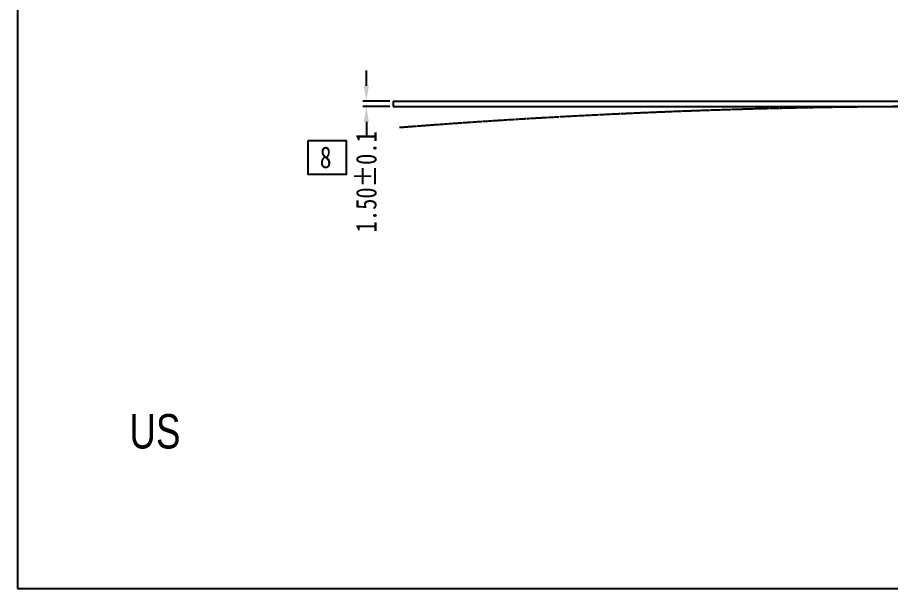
# Model space of a CAD drawing. Header units: inches. Extents: x 1466 to 2556, y -36 to 323.
# Drawn here: x 1466.2 to 1720, y -35.6 to 130.4 of the extents above; entities that cross this region are included whole.
import ezdxf

# ---------------------------------------------------------------- set-up
doc = ezdxf.new("R2010")
doc.units = ezdxf.units.IN
doc.header["$LTSCALE"] = 0.909449
doc.header["$MEASUREMENT"] = 0
doc.header["$PDMODE"] = 3
doc.header["$PDSIZE"] = 0.3125
doc.linetypes.add('CENTER', pattern=[0.6, 0.375, -0.075, 0.075, -0.075])
doc.linetypes.add('PHANTOM', pattern=[0.8, 0.45, -0.05, 0.1, -0.05, 0.1, -0.05])
doc.layers.get('0').update_dxf_attribs({"linetype": 'CONTINUOUS'})
doc.layers.get('Defpoints').update_dxf_attribs({"linetype": 'CONTINUOUS'})
doc.layers.add('DEFAULT_3', color=7, linetype='PHANTOM')
doc.styles.get("Standard").update_dxf_attribs({"font": 'txt', "width": 0.8})
doc.dimstyles.get("Standard").update_dxf_attribs({"dimtxt": 6, "dimasz": 4.5, "dimexe": 1, "dimexo": 1, "dimgap": 0.09, "dimtad": 0, "dimzin": 1, "dimdsep": 46, "dimtxsty": 'STANDARD', "dimcen": 0.09, "dimclrd": 5, "dimclre": 5, "dimclrt": 1, "dimadec": 0, "dimazin": 0, "dimtp": 0.01, "dimtm": 0.01, "dimtfac": 1, "dimtofl": 0, "dimtmove": 0, "dimatfit": 3, "dimfxl": 1, "dimtolj": 1, "dimtzin": 4, "dimarcsym": 0})

# ---------------------------------------------------------------- blocks, each defined once
blk = doc.blocks.new('*D38')
at = {"layer": 'DEFAULT_3', "color": 3, "linetype": 'ByBlock', "lineweight": -2}
for p, q in [((1567.61, 110.49), (1567.61, 114.99)), ((1574.4, 105.99), (1566.61, 105.99)), ((1574.4, 104.49), (1566.61, 104.49)), ((1567.61, 99.99), (1567.61, 95.49))]:
    blk.add_line(p, q, dxfattribs=at)
at = {"layer": 'DEFAULT_3', "color": 3, "linetype": 'ByBlock'}
for points in [[(1566.86, 110.49), (1568.36, 110.49), (1567.61, 105.99)], [(1566.86, 99.99), (1568.36, 99.99), (1567.61, 104.49)]]:
    blk.add_solid(points, dxfattribs=at)
at = {"layer": 'Defpoints', "color": 0, "linetype": 'ByBlock'}
for p in [(1567.61, 105.99), (1575.4, 105.99), (1575.4, 104.49)]:
    blk.add_point(p, dxfattribs=at)
at = {"layer": 'DEFAULT_3', "color": 3, "linetype": 'ByBlock', "insert": (1567.61, 82.6), "char_height": 6, "attachment_point": 5, "rotation": 90}
blk.add_mtext('\\A1;1.50%%P0.1', dxfattribs=at)

msp = doc.modelspace()

# ---------------------------------------------------------------- linework, layer by layer
for points in [[(1466.181, -35.638), (1973.078, -35.638), (1973.078, 322.773), (1466.181, 322.773)], [(1550.674, 94.626), (1561.767, 94.626), (1561.767, 84.731), (1550.674, 84.731)]]:
    msp.add_lwpolyline(points, close=True)
at = {"layer": 'DEFAULT_3', "linetype": 'ByBlock'}
for p, q in [((1575.396, 105.989), (1575.396, 104.489)), ((1575.396, 105.989), (1894.492, 105.989)), ((1575.396, 104.489), (1894.492, 104.489))]:
    msp.add_line(p, q, dxfattribs=at)
at = {"layer": 'DEFAULT_3', "linetype": 'CENTER'}
msp.add_arc((1734.944, -1919.816), 2024.306, 85.586689, 94.469164, dxfattribs=at)

# ---------------------------------------------------------------- texts
at = {"color": 2, "linetype": 'Continuous', "insert": (1557.488, 92.872), "char_height": 6.3, "width": 63.00787, "attachment_point": 3, "line_spacing_factor": 0.9}
msp.add_mtext('{\\fSimSun|b0|i0|c134|p2;8}', dxfattribs=at)
at = {"layer": 'DEFAULT_3', "linetype": 'ByBlock', "insert": (1498.72, 15.069), "char_height": 10, "attachment_point": 1}
msp.add_mtext('{\\fDengXian|b0|i0|c134|p2;US}', dxfattribs=at)

# ---------------------------------------------------------------- dimensions: what is measured, and where the dimension line sits
at = {"layer": 'DEFAULT_3', "linetype": 'ByBlock'}
dim = msp.add_linear_dim(base=(1567.611, 105.989), p1=(1575.396, 104.489), p2=(1575.396, 105.989), angle=90, text='<>%%P0.1', dimstyle='STANDARD', override={"dimclrd": 3, "dimclre": 3, "dimclrt": 3, "dimtfillclr": 256}, dxfattribs=at)
dim.commit()
dim.dimension.update_dxf_attribs({"geometry": '*D38', "text_midpoint": (1567.611, 82.599), "dimtype": 160})

doc.saveas('drawing.dxf')
